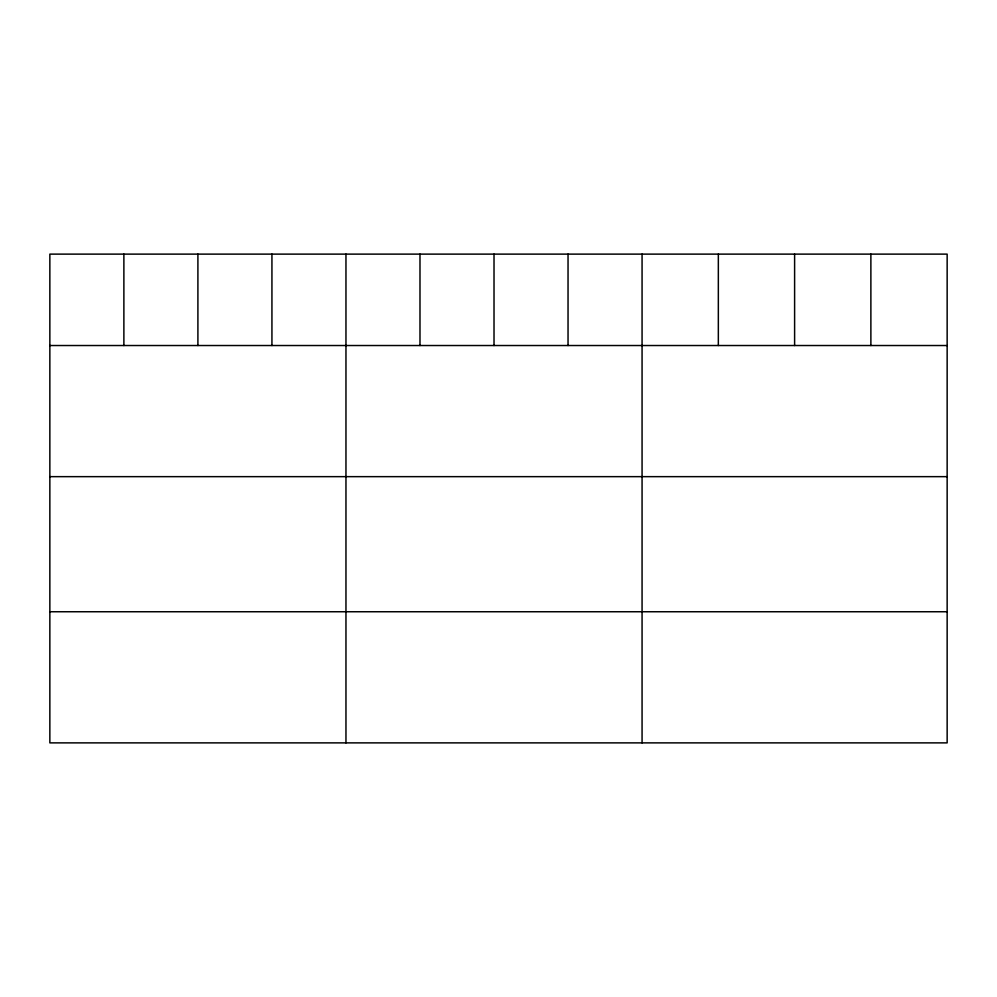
<?xml version="1.0" encoding="UTF-8"?>
<svg xmlns="http://www.w3.org/2000/svg" width="997" height="997" viewBox="0 0 997 997"><rect width="100%" height="100%" fill="white"/><g stroke="black" fill="none" stroke-linecap="round" stroke-linejoin="round"><path stroke-width="1.5" d="M947.15 345.523L947.15 742.877L49.85 742.877L49.85 254.123L947.15 254.123L947.15 345.523L49.85 345.523M49.85 476.653L947.15 476.653M49.85 611.747L947.15 611.747M870.88 254.123L870.88 345.523M794.609 254.123L794.609 345.523M718.339 254.123L718.339 345.523M642.068 254.123L642.068 742.877M568.041 254.123L568.041 345.523M494.014 254.123L494.014 345.523M419.986 254.123L419.986 345.523M345.959 254.123L345.959 742.877M271.932 254.123L271.932 345.523M197.905 254.123L197.905 345.523M123.877 254.123L123.877 345.523"/></g></svg>
